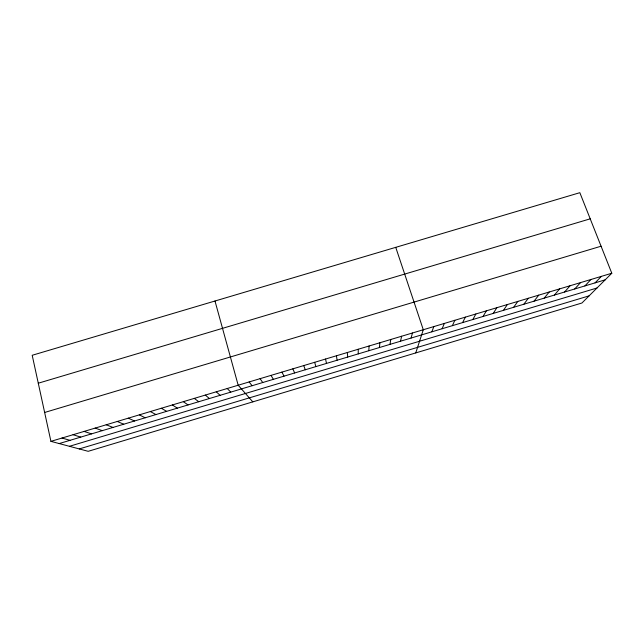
<?xml version="1.0" encoding="UTF-8"?>
<svg xmlns="http://www.w3.org/2000/svg" width="644" height="644" viewBox="0 0 644 644"><rect width="100%" height="100%" fill="white"/><g stroke="black" fill="none" stroke-linecap="round" stroke-linejoin="round"><path stroke-width="0.97" d="M368.835 350.714L369.068 345.997M379.405 347.551L379.928 342.745M389.974 344.379L390.779 339.493M400.528 341.215L401.631 336.24M411.081 338.052L412.466 332.988M415.758 352.92L423.293 329.744L395.738 247.344M431.874 331.813L433.823 326.589M442.122 328.738L444.352 323.433M452.362 325.671L454.865 320.277M462.593 322.604L465.379 317.13M472.825 319.537L475.884 313.982M483.04 316.47L486.381 310.835M493.256 313.403L496.87 307.695M503.463 310.344L507.351 304.548M513.662 307.285L517.824 301.408M523.862 304.226L528.297 298.277M534.045 301.175L538.754 295.137M544.228 298.124L549.211 292.006M554.404 295.073L559.66 288.874M564.571 292.022L570.101 285.743M574.73 288.971L580.534 282.611M584.889 285.928L590.967 279.488M595.032 282.885L601.383 276.365M611.8 273.241L581.935 303.002L88.188 451.315L50.924 441.357L32.2 355.279L579.841 192.685L611.8 273.241L50.924 441.357M59.2 443.571L605.175 279.842M69.423 446.3L596.988 288.005M79.26 448.932L589.099 295.862M38.278 383.212L590.218 218.831M44.637 412.474L601.077 246.217M61.993 438.033L69.979 440.335M73.062 434.716L80.75 437.107M84.123 431.408L91.504 433.879M95.175 428.091L102.267 430.659M106.228 424.782L113.014 427.431M117.264 421.474L123.753 424.211M128.293 418.165L134.483 420.991M139.313 414.865L145.214 417.779M150.334 411.556L155.929 414.559M161.338 408.264L166.643 411.347M172.342 404.963L177.35 408.135M183.331 401.671L188.048 404.931M194.319 398.378L198.738 401.727M205.299 395.086L209.421 398.523M216.263 391.793L220.103 395.319M227.227 388.509L230.769 392.124M252.81 401.872L238.183 385.225L214.991 301.006M249.131 381.948L252.086 385.724M260.071 378.664L262.736 382.536M271.003 375.388L273.378 379.34M281.935 372.111L284.012 376.152M292.851 368.843L294.638 372.965M303.759 365.575L305.256 369.785M314.666 362.306L315.874 366.597M325.558 359.038L326.476 363.417M336.45 355.778L337.078 360.238M347.333 352.51L347.671 357.066M358.209 349.257L358.257 353.886"/></g></svg>
